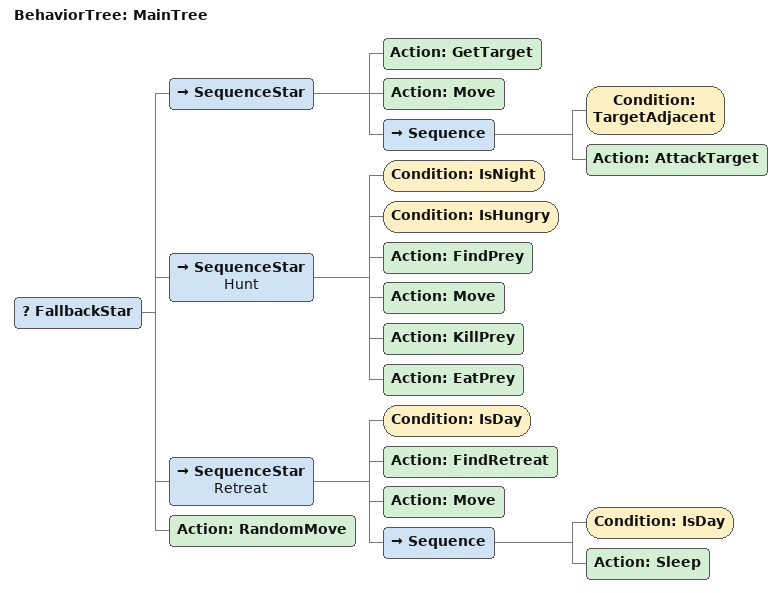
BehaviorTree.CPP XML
<root main_tree_to_execute="MainTree">
    <BehaviorTree ID="MainTree">
        <FallbackStar>
            <SequenceStar>
                <Action ID="GetTarget"/>
                <Action ID="Move"/>
                <Sequence>
                    <Condition ID="TargetAdjacent"/>
                    <Action ID="AttackTarget"/>
                </Sequence>
            </SequenceStar>
            <SequenceStar name="Hunt">
                <Condition ID="IsNight"/>
                <Condition ID="IsHungry"/>
                <Action ID="FindPrey"/>
                <Action ID="Move"/>
                <Action ID="KillPrey"/>
                <Action ID="EatPrey"/>
            </SequenceStar>
            <SequenceStar name="Retreat">
                <Condition ID="IsDay"/>
                <Action ID="FindRetreat"/>
                <Action ID="Move"/>
                <Sequence>
                    <Condition ID="IsDay"/>
                    <Action ID="Sleep"/>
                </Sequence>
            </SequenceStar>
            <Action ID="RandomMove"/>
        </FallbackStar>
    </BehaviorTree>
</root>
